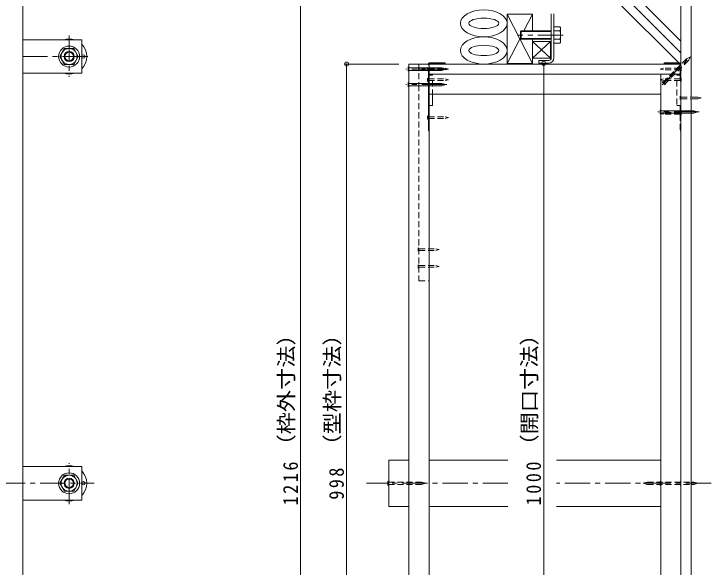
# Model space of a CAD drawing. Units: millimetres at full size, sheet at 1:6. Extents: x -2183 to 2239, y -1648 to 1656.
# Drawn here: x 1235 to 2065, y -178 to 480 of the extents above; entities that cross this region are included whole.
import ezdxf
from ezdxf.enums import TextEntityAlignment as Align

# ---------------------------------------------------------------- set-up
doc = ezdxf.new("R2010")
doc.units = ezdxf.units.MM
doc.header["$LTSCALE"] = 6
doc.header["$PDMODE"] = 32
doc.header["$PDSIZE"] = 4.8
doc.linetypes.add('CHAIN1', pattern=[8, 5, -1, 1, -1])
doc.linetypes.add('DASHED1', pattern=[1.8, 1.2, -0.6])
for name, color, linetype, lineweight in [('1-0_1-0ﾚｲﾔ', 4, 'Continuous', 9), ('1-1_1-1ﾚｲﾔ', 2, 'Continuous', 9), ('1-3_1-3ﾚｲﾔ', 4, 'Continuous', 9), ('1-6_1-6ﾚｲﾔ', 6, 'Continuous', 9), ('1-7', 5, 'Continuous', 5), ('1-8', 3, 'Continuous', 9), ('1-A', 3, 'Continuous', 9), ('1-B', 4, 'Continuous', 9), ('1-C', 4, 'Continuous', 9), ('1-D', 5, 'Continuous', 5), ('1-E', 3, 'Continuous', 9), ('1-F', 7, 'Continuous', 9)]:
    doc.layers.add(name, color=color, linetype=linetype, lineweight=lineweight)
doc.styles.add('ＭＳ ゴシック', font='')
doc.styles.get('ＭＳ ゴシック').set_extended_font_data('MS Gothic')

msp = doc.modelspace()

# ---------------------------------------------------------------- linework, layer by layer
at = {"layer": '1-0_1-0ﾚｲﾔ'}
for centre in [(1317.894, 429.29), (1317.894, -78.71)]:
    msp.add_circle(centre, 2, dxfattribs=at)
for centre, start, end in [((1300.894, 429.29), 72.24721, 107.75279), ((1300.894, 429.29), 315.5852, 44.4148), ((1300.894, 429.29), 252.24721, 287.75279), ((1300.894, -78.71), 72.24721, 107.75279), ((1300.894, -78.71), 315.5852, 44.4148), ((1300.894, -78.71), 252.24721, 287.75279)]:
    msp.add_arc(centre, 21, start, end, dxfattribs=at)
at = {"layer": '1-1_1-1ﾚｲﾔ'}
for p, q in [((2029.537, 679.29), (2029.537, -836.71)), ((2041.537, 679.29), (2041.537, 380.989)), ((1875.038, 480.089), (1875.038, 427.689)), ((1878.238, 459.789), (1878.238, 480.089)), ((1878.238, 427.689), (1878.238, 449.79)), ((1871.838, 424.489), (1860.238, 424.489)), ((2041.537, -536.409), (2041.537, 378.989))]:
    msp.add_line(p, q, dxfattribs=at)
at = {"layer": '1-1_1-1ﾚｲﾔ', "color": 6, "linetype": 'CHAIN1'}
for p, q in [((18.493, -78.71), (1330.894, -78.71)), ((1823.524, -78.71), (1655.122, -78.71)), ((2065.335, -78.71), (1881.47, -78.71))]:
    msp.add_line(p, q, dxfattribs=at)
at = {"layer": '1-1_1-1ﾚｲﾔ'}
msp.add_lwpolyline([(1871.838, 421.289), (1860.238, 421.289), (1860.238, 424.489)], dxfattribs=at)
for radius in [6.4, 3.2]:
    msp.add_arc((1871.838, 427.689), radius, 270, 0, dxfattribs=at)
at = {"layer": '1-3_1-3ﾚｲﾔ', "color": 2}
msp.add_line((1245.693, -686.71), (1245.693, 529.29), dxfattribs=at)
at = {"layer": '1-6_1-6ﾚｲﾔ'}
for p, q in [((2028.615, 420.289), (1907.416, 541.489)), ((2029.537, 433.51), (1921.558, 541.489)), ((2029.537, 447.652), (1935.7, 541.489)), ((1852.538, 447.289), (1874.038, 427.289)), ((1852.538, 427.289), (1874.038, 447.289)), ((1852.538, 447.289), (1852.538, 427.289)), ((1874.038, 447.289), (1852.538, 447.289)), ((1874.038, 447.289), (1874.038, 427.289)), ((1852.538, 427.289), (1874.038, 427.289))]:
    msp.add_line(p, q, dxfattribs=at)
for centre, major_axis, ratio in [((1794.708, 468.789), (27.83, 0), 0.580908), ((1794.708, 468.789), (17.83, 0), 0.345859), ((1794.708, 436.456), (27.83, 0), 0.580908), ((1794.708, 436.456), (17.83, 0), 0.345859)]:
    msp.add_ellipse(centre, major_axis=major_axis, ratio=ratio, dxfattribs=at)
at = {"layer": '1-7'}
for p, q in [((1838.238, 458.977), (1839.05, 459.789)), ((1838.238, 458.977), (1838.238, 450.602)), ((1875.038, 458.977), (1838.238, 458.977)), ((1839.05, 459.79), (1839.05, 449.79)), ((1839.05, 459.79), (1843.738, 459.79)), ((1839.05, 459.789), (1875.038, 459.789)), ((1885.344, 464.59), (1878.238, 464.59)), ((1878.238, 464.59), (1878.238, 444.99)), ((1878.238, 459.789), (1885.344, 459.789)), ((1886.238, 462.189), (1886.238, 447.39)), ((1838.238, 450.602), (1839.05, 449.79)), ((1875.038, 450.602), (1838.238, 450.602)), ((1875.038, 449.79), (1839.05, 449.79)), ((1885.344, 449.79), (1878.238, 449.79)), ((1885.344, 444.99), (1878.238, 444.99))]:
    msp.add_line(p, q, dxfattribs=at)
at = {"layer": '1-7', "linetype": 'CHAIN1'}
msp.add_line((1889.116, 454.789), (1834.705, 454.789), dxfattribs=at)
at = {"layer": '1-7'}
for centre, radius, start, end in [((1882.573, 462.189), 3.666, 319.10191, 40.8978), ((1871.823, 454.789), 14.416, 339.70546, 20.29454), ((1882.573, 447.39), 3.666, 319.1022, 40.89809)]:
    msp.add_arc(centre, radius, start, end, dxfattribs=at)
at = {"layer": '1-8', "linetype": 'CHAIN1'}
for p, q in [((2007.309, 395.59), (2041.32, 429.601)), ((1750.825, 414.289), (1702.013, 414.289)), ((1750.825, 395.79), (1702.013, 395.79)), ((2051.278, 363.289), (2002.013, 363.289))]:
    msp.add_line(p, q, dxfattribs=at)
at = {"layer": '1-8', "linetype": 'DASHED1'}
for p, q in [((2036.214, 426.645), (2008.531, 398.962)), ((2038.364, 424.496), (2010.681, 396.812)), ((2036.214, 426.645), (2040.718, 429)), ((2038.364, 424.496), (2040.718, 429)), ((2007.134, 398.986), (2008.531, 398.962)), ((2010.705, 395.416), (2007.134, 398.986)), ((2010.705, 395.416), (2010.681, 396.812)), ((1680.567, -76.185), (1681.537, -77.19)), ((1680.567, -81.235), (1680.567, -76.185)), ((1680.567, -81.235), (1681.537, -80.23)), ((1720.688, -77.19), (1681.537, -77.19)), ((1720.688, -80.23), (1681.537, -80.23)), ((1720.688, -77.19), (1725.537, -78.71)), ((1720.688, -80.23), (1725.537, -78.71)), ((1989.417, -77.19), (1984.567, -78.71)), ((1989.417, -80.23), (1984.567, -78.71)), ((1989.417, -77.19), (2041.537, -77.19)), ((1989.417, -80.23), (2041.537, -80.23)), ((2004.567, -76.185), (2005.537, -77.19)), ((2004.567, -81.235), (2004.567, -76.185)), ((2004.567, -81.235), (2005.537, -80.23)), ((2029.537, -76.185), (2028.567, -77.19)), ((2029.537, -81.235), (2028.567, -80.23)), ((2029.537, -76.185), (2029.537, -81.235))]:
    msp.add_line(p, q, dxfattribs=at)
at = {"layer": '1-8'}
for p, q in [((1704.567, 416.814), (1705.537, 415.809)), ((1704.567, 411.764), (1704.567, 416.814)), ((1744.688, 415.809), (1705.537, 415.809)), ((1744.688, 415.809), (1749.537, 414.289)), ((1704.567, 411.764), (1705.537, 412.769)), ((1744.688, 412.769), (1705.537, 412.769)), ((1744.688, 412.769), (1749.537, 414.289)), ((1704.567, 398.315), (1705.537, 397.31)), ((1704.567, 393.265), (1704.567, 398.315)), ((1704.567, 393.265), (1705.537, 394.27)), ((1744.688, 397.31), (1705.537, 397.31)), ((1744.688, 394.27), (1705.537, 394.27)), ((1744.688, 397.31), (1749.537, 395.79)), ((1744.688, 394.27), (1749.537, 395.79)), ((2004.567, 365.814), (2005.537, 364.809)), ((2004.567, 360.765), (2004.567, 365.814)), ((2004.567, 360.765), (2005.537, 361.769)), ((2044.688, 364.809), (2005.537, 364.809)), ((2044.688, 361.769), (2005.537, 361.769)), ((2044.688, 364.809), (2049.537, 363.289)), ((2044.688, 361.769), (2049.537, 363.289)), ((2044.688, -77.19), (2041.537, -77.19)), ((2044.688, -80.23), (2041.537, -80.23)), ((2044.688, -77.19), (2049.537, -78.71)), ((2044.688, -80.23), (2049.537, -78.71))]:
    msp.add_line(p, q, dxfattribs=at)
at = {"layer": '1-A'}
for p, q in [((1852.538, 479.789), (1822.538, 479.789)), ((1822.538, 479.789), (1822.538, 420.789)), ((1852.538, 420.789), (1822.538, 479.789)), ((1852.538, 479.789), (1842.369, 459.789)), ((1852.538, 459.789), (1852.538, 479.789)), ((1838.238, 451.666), (1822.538, 420.789)), ((1728.737, 420.289), (1728.737, 420.589)), ((1730.037, 420.789), (1748.737, 420.789)), ((2028.537, 421.589), (2009.537, 421.589)), ((2009.537, 421.589), (2009.537, 420.289)), ((2028.237, 420.789), (2009.537, 420.789)), ((2029.537, 420.589), (2029.537, 420.289)), ((1728.737, 384.289), (1728.737, 340.789)), ((1733.737, 384.289), (1733.737, 370.789)), ((1728.737, 370.789), (1733.737, 370.789)), ((1729.537, 370.789), (1729.537, 340.789)), ((1729.537, 340.789), (1728.737, 340.789))]:
    msp.add_line(p, q, dxfattribs=at)
at = {"layer": '1-A', "linetype": 'DASHED1'}
for p, q in [((1728.737, 407.99), (1728.737, 420.289)), ((1729.537, 420.289), (1729.537, 408.289)), ((2028.737, 408.289), (2028.737, 420.289)), ((2029.537, 420.289), (2029.537, 407.99)), ((1728.737, 407.99), (1728.737, 384.289)), ((1729.537, 406.99), (1729.537, 400.789)), ((1729.737, 406.99), (1733.737, 406.99)), ((1730.037, 407.789), (1733.737, 407.789)), ((1733.737, 407.789), (1733.737, 406.99)), ((2028.237, 407.789), (2024.537, 407.789)), ((2024.537, 407.789), (2024.537, 406.99)), ((2028.537, 406.99), (2024.537, 406.99)), ((2028.737, 406.99), (2028.737, 400.789)), ((2029.537, 407.99), (2029.537, 340.789)), ((1728.737, 400.789), (1733.737, 400.789)), ((1733.737, 400.789), (1733.737, 384.289)), ((2029.537, 400.789), (2024.537, 400.789)), ((2024.537, 400.789), (2024.537, 370.789)), ((2029.537, 370.789), (2024.537, 370.789)), ((2028.737, 370.789), (2028.737, 340.789)), ((2028.737, 340.789), (2029.537, 340.789))]:
    msp.add_line(p, q, dxfattribs=at)
at = {"layer": '1-A'}
for points in [[(1822.538, 420.789), (1852.538, 420.789), (1852.538, 449.79)], [(1729.737, 421.589), (1748.737, 421.589), (1748.737, 420.289)]]:
    msp.add_lwpolyline(points, dxfattribs=at)
for centre, radius, start, end in [((1729.737, 420.589), 1, 90, 180), ((1730.037, 420.289), 0.5, 90, 180), ((2028.237, 420.289), 0.5, 0, 90), ((2028.537, 420.589), 1, 0, 90)]:
    msp.add_arc(centre, radius, start, end, dxfattribs=at)
at = {"layer": '1-A', "linetype": 'DASHED1'}
for centre, radius, start, end in [((1729.737, 407.99), 1, 180, 270), ((1730.037, 408.289), 0.5, 180, 270), ((2028.237, 408.289), 0.5, 270, 0), ((2028.537, 407.99), 1, 270, 0)]:
    msp.add_arc(centre, radius, start, end, dxfattribs=at)
at = {"layer": '1-B', "color": 3}
for p, q in [((1705.537, 420.289), (1729.537, 420.289)), ((1705.537, -577.71), (1705.537, 420.289)), ((1729.537, 420.289), (1729.537, -577.71)), ((2005.537, 408.29), (2029.537, 408.29)), ((2005.537, 408.29), (2005.537, -565.71)), ((2029.537, 408.29), (2029.537, -565.71))]:
    msp.add_line(p, q, dxfattribs=at)
at = {"layer": '1-B', "color": 6, "linetype": 'DASHED1'}
for p, q in [((1717.537, 420.289), (1717.537, 395.289)), ((1728.737, 420.289), (1717.537, 420.289))]:
    msp.add_line(p, q, dxfattribs=at)
at = {"layer": '1-B'}
for p, q in [((1729.537, 420.289), (2029.537, 420.289)), ((1729.537, 408.29), (2029.537, 408.29)), ((1729.537, -498.209), (1729.537, 340.789))]:
    msp.add_line(p, q, dxfattribs=at)
at = {"layer": '1-B', "color": 5, "lineweight": 5}
for p, q in [((1681.537, -106.21), (1681.537, -51.21)), ((1705.537, -51.21), (1681.537, -51.21)), ((1705.537, -106.21), (1705.537, -51.21)), ((1705.537, -106.21), (1681.537, -106.21))]:
    msp.add_line(p, q, dxfattribs=at)
at = {"layer": '1-B', "color": 6, "linetype": 'DASHED1'}
msp.add_lwpolyline([(1717.537, 395.289), (1717.537, 162.197), (1729.537, 162.197)], dxfattribs=at)
at = {"layer": '1-C', "color": 7}
for p, q in [((1874.038, 427.289), (1874.038, 447.289)), ((1874.038, 447.289), (1875.038, 447.289)), ((1875.038, 444.463), (1874.038, 445.463)), ((1875.038, 441.634), (1874.038, 442.634)), ((1875.038, 447.289), (1875.038, 427.289)), ((1875.038, 438.806), (1874.038, 439.806)), ((1875.038, 435.978), (1874.038, 436.978)), ((1875.038, 433.149), (1874.038, 434.149)), ((1875.038, 430.321), (1874.038, 431.321)), ((1875.038, 427.492), (1874.038, 428.492)), ((1875.038, 427.289), (1874.038, 427.289))]:
    msp.add_line(p, q, dxfattribs=at)
at = {"layer": '1-C', "linetype": 'DASHED1'}
for p, q in [((1716.537, 412.29), (1716.537, 416.289)), ((1717.537, 415.289), (1716.537, 416.289)), ((1717.537, 415.289), (1727.738, 415.289)), ((1728.737, 415.289), (1727.738, 416.289)), ((1727.738, 412.29), (1727.738, 416.289)), ((1728.738, 415.289), (1748.738, 415.289)), ((1748.738, 415.289), (1752.738, 414.289)), ((2008.738, 415.289), (2004.738, 414.289)), ((2028.738, 415.289), (2008.738, 415.289)), ((2028.737, 415.289), (2029.738, 416.289)), ((2029.738, 412.29), (2029.738, 416.289)), ((1716.537, 412.29), (1717.538, 413.289)), ((1717.537, 413.289), (1727.738, 413.289)), ((1727.738, 412.29), (1728.738, 413.289)), ((1728.738, 413.289), (1748.738, 413.289)), ((1748.738, 413.289), (1752.738, 414.289)), ((2008.738, 413.289), (2004.738, 414.289)), ((2028.738, 413.289), (2008.738, 413.289)), ((2029.738, 412.29), (2028.737, 413.289)), ((1728.737, 402.589), (1727.738, 403.589)), ((1727.738, 399.589), (1727.738, 403.589)), ((1727.738, 399.589), (1728.738, 400.589)), ((1728.737, 402.589), (1748.737, 402.589)), ((1748.737, 402.589), (1752.737, 401.589)), ((2008.738, 402.589), (2004.738, 401.589)), ((2008.738, 400.589), (2004.738, 401.589)), ((2028.738, 402.589), (2008.738, 402.589)), ((2028.738, 400.589), (2008.738, 400.589)), ((2028.737, 402.589), (2029.738, 403.589)), ((2029.738, 399.589), (2028.737, 400.589)), ((2029.738, 399.589), (2029.738, 403.589)), ((2029.537, 380.989), (2028.537, 381.989)), ((2028.537, 377.989), (2028.537, 381.989)), ((2028.537, 377.989), (2029.537, 378.989)), ((2029.537, 380.989), (2041.537, 380.989)), ((2029.537, 378.989), (2041.537, 378.989)), ((1728.737, 357.589), (1727.738, 358.59)), ((1727.738, 354.589), (1727.738, 358.59)), ((1728.737, 357.589), (1748.737, 357.589)), ((1748.737, 357.589), (1752.737, 356.589)), ((2008.738, 362.589), (2004.738, 361.589)), ((2008.738, 360.589), (2004.738, 361.589)), ((2028.738, 362.589), (2008.738, 362.589)), ((2028.738, 360.589), (2008.738, 360.589)), ((2028.737, 362.589), (2029.738, 363.589)), ((2029.738, 359.589), (2028.737, 360.589)), ((2029.738, 359.589), (2029.738, 363.589)), ((1727.738, 354.589), (1728.738, 355.59)), ((1728.737, 355.59), (1748.737, 355.59)), ((1748.737, 355.59), (1752.737, 356.589)), ((1717.537, 200.51), (1716.537, 201.51)), ((1716.537, 197.51), (1716.537, 201.51)), ((1717.537, 200.51), (1737.537, 200.51)), ((1737.537, 200.51), (1741.537, 199.51)), ((1737.537, 198.51), (1741.537, 199.51)), ((1716.537, 197.51), (1717.538, 198.51)), ((1717.537, 198.51), (1737.537, 198.51)), ((1717.537, 180.51), (1716.537, 181.51)), ((1716.537, 177.51), (1716.537, 181.51)), ((1716.537, 177.51), (1717.538, 178.51)), ((1717.537, 180.51), (1737.537, 180.51)), ((1717.537, 178.51), (1737.537, 178.51)), ((1737.537, 180.51), (1741.537, 179.51)), ((1737.537, 178.51), (1741.537, 179.51))]:
    msp.add_line(p, q, dxfattribs=at)
at = {"layer": '1-C'}
for p, q in [((2041.537, 380.989), (2049.537, 380.989)), ((2041.537, 378.989), (2049.537, 378.989)), ((2049.537, 380.989), (2053.537, 379.989)), ((2049.537, 378.989), (2053.537, 379.989))]:
    msp.add_line(p, q, dxfattribs=at)
at = {"layer": '1-C', "linetype": 'DASHED1'}
msp.add_lwpolyline([(1728.737, 400.59), (1748.737, 400.59), (1752.737, 401.589)], dxfattribs=at)
at = {"layer": '1-D'}
for p, q in [((1289.924, 429.29), (1295.409, 438.79)), ((1295.409, 438.79), (1306.378, 438.79)), ((1306.378, 438.79), (1311.863, 429.29)), ((1295.409, 419.79), (1289.924, 429.29)), ((1311.863, 429.29), (1306.378, 419.79)), ((1306.378, 419.79), (1295.409, 419.79)), ((1289.924, -78.71), (1295.409, -69.21)), ((1295.409, -69.21), (1306.378, -69.21)), ((1306.378, -69.21), (1311.863, -78.71)), ((1295.409, -88.21), (1289.924, -78.71)), ((1311.863, -78.71), (1306.378, -88.21)), ((1306.378, -88.21), (1295.409, -88.21))]:
    msp.add_line(p, q, dxfattribs=at)
at = {"layer": '1-D', "color": 2, "lineweight": 9}
for p, q in [((1728.737, 408.29), (2005.537, 408.29)), ((1728.737, 384.289), (1728.737, 408.29)), ((2005.537, 408.29), (2005.537, 384.289)), ((1728.737, 384.289), (2005.537, 384.289)), ((1729.537, -106.21), (1729.537, -51.21)), ((1729.537, -51.21), (1823.524, -51.21)), ((1881.47, -51.21), (2005.537, -51.21)), ((2005.537, -106.21), (2005.537, -51.21)), ((1729.537, -106.21), (1823.524, -106.21)), ((1881.47, -106.21), (2005.537, -106.21))]:
    msp.add_line(p, q, dxfattribs=at)
at = {"layer": '1-D'}
for centre, radius in [((1300.894, 429.29), 12.5), ((1300.894, 429.29), 9.5), ((1300.894, 429.29), 6), ((1300.894, 429.29), 5.053), ((1300.894, -78.71), 12.5), ((1300.894, -78.71), 9.5), ((1300.894, -78.71), 6), ((1300.894, -78.71), 5.053)]:
    msp.add_circle(centre, radius, dxfattribs=at)
at = {"layer": '1-E'}
for p, q in [((1245.693, 449.29), (1315.894, 449.29)), ((1315.894, 449.29), (1315.894, 409.29)), ((1245.693, 409.29), (1315.894, 409.29)), ((1245.693, -58.71), (1315.894, -58.71)), ((1315.894, -98.71), (1315.894, -58.71)), ((1245.693, -98.71), (1315.894, -98.71))]:
    msp.add_line(p, q, dxfattribs=at)
at = {"layer": '1-E', "linetype": 'CHAIN1'}
for p, q in [((1300.894, 454.13), (1300.894, 405.243)), ((1323.052, 429.29), (1245.693, 429.29)), ((1300.894, -103.55), (1300.894, -54.663))]:
    msp.add_line(p, q, dxfattribs=at)
at = {"layer": '1-F'}
for p, q in [((1576.572, -686.71), (1576.572, 529.29)), ((1629.509, 420.291), (1693.538, 420.291)), ((1631.309, -577.71), (1631.309, 420.291)), ((1866.038, 421.292), (1866.038, -578.71))]:
    msp.add_line(p, q, dxfattribs=at)
for p in [(1866.038, 421.292), (1631.309, 420.291)]:
    msp.add_point(p, dxfattribs=at)

# ---------------------------------------------------------------- texts
at = {"layer": '1-F', "color": 2, "style": 'ＭＳ ゴシック', "width": 1.1}
for s, p in [('（枠外寸法）', (1573.572, -46.837)), ('（型枠寸法）', (1628.309, -46.837)), ('（開口寸法）', (1863.038, -46.837))]:
    msp.add_text(s, height=17.6, rotation=90, dxfattribs=at).set_placement(p, align=Align.BOTTOM_LEFT)
at = {"layer": '1-F', "color": 2, "char_height": 17.6, "attachment_point": 7, "rotation": 90, "style": 'ＭＳ ゴシック'}
for s, insert in [('\\T1.28;\\W0.9;1216', (1573.572, -104.96)), ('\\T1.28;\\W0.9;1000', (1863.038, -104.959)), ('\\T1.27;\\W0.9;998', (1628.309, -98.21))]:
    msp.add_mtext(s, dxfattribs=dict(at, insert=insert))

doc.saveas('drawing.dxf')
